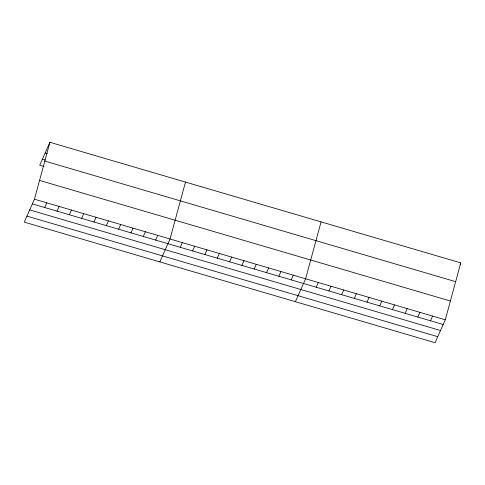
<?xml version="1.0" encoding="UTF-8"?>
<svg xmlns="http://www.w3.org/2000/svg" width="485" height="485" viewBox="0 0 485 485"><rect width="100%" height="100%" fill="white"/><g stroke="black" fill="none" stroke-linecap="round" stroke-linejoin="round"><path stroke-width="0.73" d="M34.453 199.202L49.919 142.293L460.75 262.882L445.285 319.791L435.081 342.707L24.25 222.118L34.453 199.202L445.285 319.791M185.494 182.087L170.029 238.996L159.826 261.912M321.064 221.881L305.605 278.79L295.401 301.706M49.919 142.293L39.715 165.209L44.062 166.482M44.687 207.519L46.778 202.821M57.012 211.139L59.103 206.44M69.337 214.758L71.428 210.053M81.662 218.371L83.753 213.673M93.987 221.991L96.078 217.292M106.312 225.61L108.404 220.905M118.637 229.229L120.729 224.525M130.962 232.842L133.054 228.144M143.287 236.462L145.379 231.763M155.612 240.081L157.704 235.377M180.262 247.314L182.354 242.615M192.587 250.933L194.679 246.234M204.912 254.552L207.004 249.848M217.238 258.172L219.329 253.467M229.563 261.785L231.654 257.086M241.882 265.404L243.979 260.706M254.207 269.023L256.304 264.319M266.532 272.637L268.629 267.938M278.857 276.256L280.954 271.558M291.182 279.875L293.279 275.177M316.208 287.217L318.299 282.519M328.909 290.945L331 286.247M341.604 294.674L343.695 289.975M354.305 298.402L356.396 293.704M366.999 302.131L369.097 297.426M379.7 305.859L381.792 301.155M392.401 309.582L394.493 304.883M405.096 313.31L407.188 308.612M417.797 317.038L419.889 312.34M430.492 320.767L432.59 316.062M460.15 264.222L460.75 262.882M45.147 153.005L47.324 153.642M42.389 159.195L45.293 160.05M44.814 161.075L455.645 281.664M39.558 180.42L450.389 301.009M32.362 203.9L443.193 324.495M29.682 209.914L440.513 330.503M26.924 216.11L437.761 336.699"/></g></svg>
